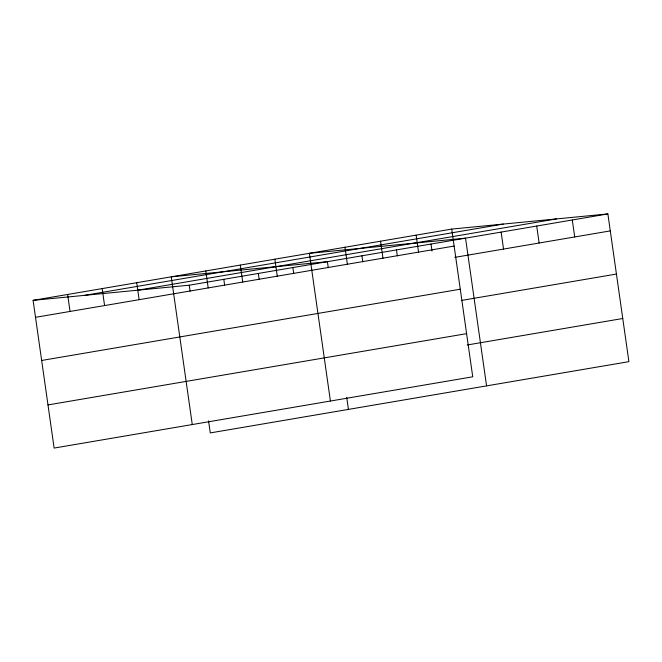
<?xml version="1.0" encoding="UTF-8"?>
<svg xmlns="http://www.w3.org/2000/svg" width="662" height="662" viewBox="0 0 662 662"><rect width="100%" height="100%" fill="white"/><g stroke="black" fill="none" stroke-linecap="round" stroke-linejoin="round"><path stroke-width="0.99" d="M451.716 229.085L472.742 376.802L54.127 448.075L33.1 300.349L451.716 229.085L607.873 213.925L628.9 361.651L210.284 432.915L208.563 420.875M84.628 295.351L503.252 224.079M137.729 290.196L556.345 218.932M33.1 300.349L189.258 285.198L607.873 213.925M35.516 317.321L454.132 246.057M454.753 257.377L610.29 230.897M41.656 360.467L460.272 289.203M461.911 300.358L616.43 274.051M47.987 404.921L466.602 333.656M467.223 344.985L622.76 318.505M572.291 219.991L574.707 236.955M536.708 226.048L539.125 243.02M501.126 232.105L503.542 249.078M486.57 385.88L465.543 238.163L309.386 253.314L330.412 401.031M431.012 244.038L432.005 251.03M416.133 235.142L418.55 252.114M396.472 249.922L397.324 255.913M380.551 241.2L382.967 258.172M361.94 255.797L362.793 261.788M344.968 247.257L347.385 264.229M328.253 267.671L327.4 261.68L171.243 276.832L192.27 424.549M346.714 397.357L348.427 409.397M292.869 267.556L293.721 273.547M274.854 259.19L277.27 276.162M258.329 273.439L259.181 279.43M240.314 265.073L242.731 282.045M223.797 279.314L224.65 285.305M205.783 270.948L208.199 287.92M189.258 285.198L190.11 291.189M136.711 282.715L139.128 299.679M102.171 288.591L104.588 305.563M67.64 294.474L70.048 311.446"/></g></svg>
